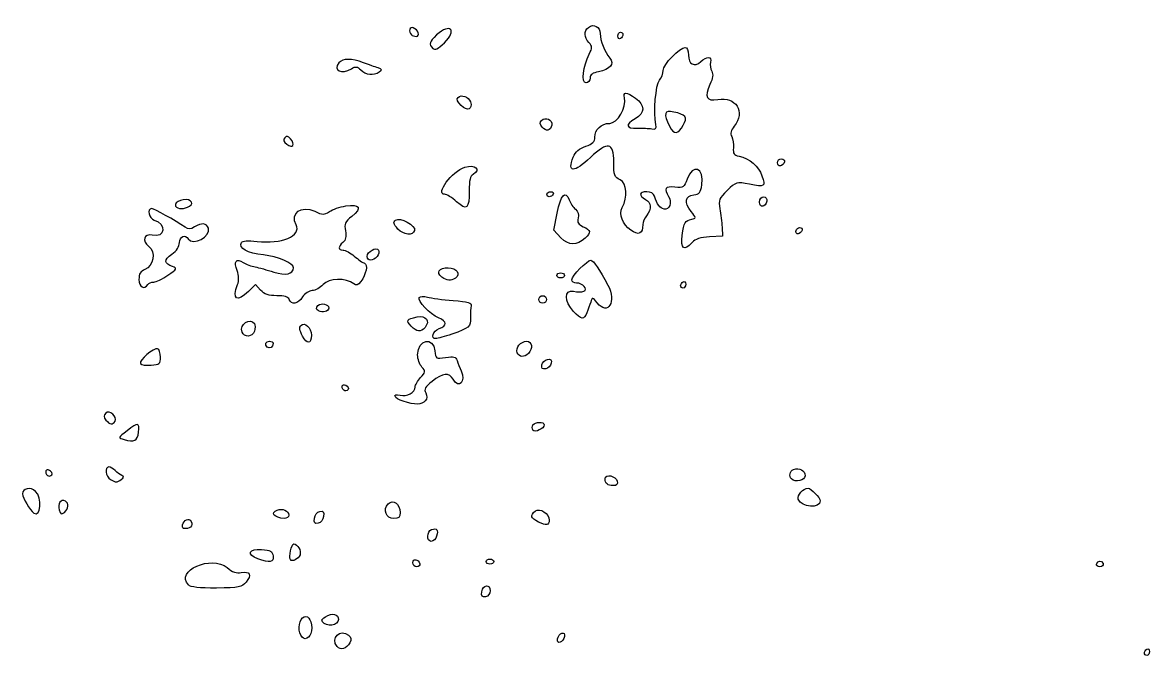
# Model space of a CAD drawing. Header units: centimetres. Extents: x -9.1 to 23.1, y -7.7 to 7.6.
# Drawn here: x -9.025 to -6.116, y -1.165 to 0.467 of the extents above; entities that cross this region are included whole.
import ezdxf

# ---------------------------------------------------------------- set-up
doc = ezdxf.new("R2010")
doc.units = ezdxf.units.CM
doc.header["$MEASUREMENT"] = 0
doc.layers.add('Layer 1', color=7, linetype='Continuous')

msp = doc.modelspace()

# ---------------------------------------------------------------- linework, layer by layer
at = {"layer": 'Layer 1'}
for points, knots in [([(-7.96592, 0.4007), (-7.9768, 0.41157), (-7.97511, 0.41742), (-7.95599, 0.43514), (-7.95599, 0.43514), (-7.92139, 0.4672), (-7.9021, 0.44818), (-7.93591, 0.41534), (-7.93591, 0.41534), (-7.9527, 0.39903), (-7.96047, 0.39524), (-7.96592, 0.4007)], [0, 0, 0, 0, 0.25, 0.25, 0.25, 0.25, 0.5, 0.5, 0.5, 0.5, 1, 1, 1, 1]), ([(-7.56015, 0.32405), (-7.56015, 0.33291), (-7.55389, 0.33756), (-7.53795, 0.34055), (-7.53795, 0.34055), (-7.50807, 0.34616), (-7.49634, 0.36033), (-7.509, 0.37552), (-7.509, 0.37552), (-7.52247, 0.39166), (-7.53402, 0.42082), (-7.53402, 0.43869), (-7.53402, 0.43869), (-7.53402, 0.45644), (-7.55119, 0.46555), (-7.56424, 0.45472), (-7.56424, 0.45472), (-7.5761, 0.44488), (-7.57559, 0.42968), (-7.56294, 0.41569), (-7.56294, 0.41569), (-7.55384, 0.40564), (-7.55375, 0.40222), (-7.56217, 0.38578), (-7.56217, 0.38578), (-7.57807, 0.35473), (-7.58292, 0.31171), (-7.57052, 0.31171), (-7.57052, 0.31171), (-7.56471, 0.31171), (-7.56015, 0.31713), (-7.56015, 0.32404), (-7.56015, 0.32404), (-7.56015, 0.32404), (-7.56015, 0.32405), (-7.56015, 0.32405)], [0, 0, 0, 0, 0.1, 0.1, 0.1, 0.1, 0.2, 0.2, 0.2, 0.2, 0.3, 0.3, 0.3, 0.3, 0.4, 0.4, 0.4, 0.4, 0.5, 0.5, 0.5, 0.5, 0.6, 0.6, 0.6, 0.6, 0.7, 0.7, 0.7, 0.7, 0.8, 0.8, 0.8, 0.8, 1, 1, 1, 1]), ([(-8.02117, 0.43592), (-8.02927, 0.44402), (-8.02559, 0.45731), (-8.01623, 0.45372), (-8.01623, 0.45372), (-8.00379, 0.44895), (-7.99758, 0.43157), (-8.00831, 0.43157), (-8.00831, 0.43157), (-8.01299, 0.43157), (-8.01877, 0.43355), (-8.02117, 0.43592)], [0, 0, 0, 0, 0.25, 0.25, 0.25, 0.25, 0.5, 0.5, 0.5, 0.5, 1, 1, 1, 1]), ([(-7.47532, 0.43618), (-7.47532, 0.43956), (-7.47826, 0.44233), (-7.48185, 0.44233), (-7.48185, 0.44233), (-7.48544, 0.44233), (-7.48838, 0.43775), (-7.48838, 0.43215), (-7.48838, 0.43215), (-7.48838, 0.42655), (-7.48544, 0.42378), (-7.48185, 0.426), (-7.48185, 0.426), (-7.47826, 0.42822), (-7.47532, 0.4328), (-7.47532, 0.43618)], [0, 0, 0, 0, 0.2, 0.2, 0.2, 0.2, 0.4, 0.4, 0.4, 0.4, 0.6, 0.6, 0.6, 0.6, 1, 1, 1, 1]), ([(-7.29672, -0.10001), (-7.28875, -0.0912), (-7.27481, -0.08666), (-7.25162, -0.08532), (-7.25162, -0.08532), (-7.25162, -0.08532), (-7.21806, -0.08339), (-7.21806, -0.08339), (-7.21806, -0.08339), (-7.21806, -0.08339), (-7.21934, -0.06053), (-7.21934, -0.06053), (-7.21934, -0.06053), (-7.22005, -0.04796), (-7.22258, -0.02654), (-7.22498, -0.01293), (-7.22498, -0.01293), (-7.22892, 0.00946), (-7.22713, 0.01395), (-7.20615, 0.03433), (-7.20615, 0.03433), (-7.1833, 0.05652), (-7.18247, 0.05676), (-7.14883, 0.05037), (-7.14883, 0.05037), (-7.10796, 0.04262), (-7.10691, 0.04334), (-7.11649, 0.07238), (-7.11649, 0.07238), (-7.12442, 0.09642), (-7.14839, 0.11676), (-7.17559, 0.12254), (-7.17559, 0.12254), (-7.1888, 0.12534), (-7.19156, 0.1294), (-7.19004, 0.14374), (-7.19004, 0.14374), (-7.18901, 0.15349), (-7.19093, 0.16665), (-7.19432, 0.17297), (-7.19432, 0.17297), (-7.19879, 0.18132), (-7.19707, 0.18868), (-7.18803, 0.19984), (-7.18803, 0.19984), (-7.15832, 0.23653), (-7.18364, 0.27775), (-7.23049, 0.26896), (-7.23049, 0.26896), (-7.25985, 0.26346), (-7.26601, 0.27526), (-7.25066, 0.3076), (-7.25066, 0.3076), (-7.24311, 0.32351), (-7.24169, 0.33391), (-7.24602, 0.34164), (-7.24602, 0.34164), (-7.24945, 0.34776), (-7.25082, 0.35823), (-7.24907, 0.36491), (-7.24907, 0.36491), (-7.24512, 0.38002), (-7.25853, 0.38084), (-7.27442, 0.36647), (-7.27442, 0.36647), (-7.29097, 0.3515), (-7.3062, 0.3596), (-7.3062, 0.38338), (-7.3062, 0.38338), (-7.3062, 0.39488), (-7.30962, 0.40317), (-7.31436, 0.40315), (-7.31436, 0.40315), (-7.32895, 0.40315), (-7.37151, 0.35876), (-7.37151, 0.34361), (-7.37151, 0.34361), (-7.37151, 0.33563), (-7.37584, 0.32431), (-7.38114, 0.31845), (-7.38114, 0.31845), (-7.39054, 0.30806), (-7.39665, 0.23362), (-7.39053, 0.20397), (-7.39053, 0.20397), (-7.38845, 0.19388), (-7.39082, 0.19142), (-7.4009, 0.19315), (-7.4009, 0.19315), (-7.40808, 0.19439), (-7.42498, 0.19504), (-7.43845, 0.19463), (-7.43845, 0.19463), (-7.46798, 0.19372), (-7.47003, 0.20382), (-7.44339, 0.21897), (-7.44339, 0.21897), (-7.41801, 0.23341), (-7.41775, 0.25432), (-7.44272, 0.2721), (-7.44272, 0.2721), (-7.46644, 0.28899), (-7.47574, 0.28927), (-7.47147, 0.27296), (-7.47147, 0.27296), (-7.46521, 0.24902), (-7.48935, 0.20724), (-7.50945, 0.20724), (-7.50945, 0.20724), (-7.53138, 0.20724), (-7.54785, 0.19185), (-7.54785, 0.17136), (-7.54785, 0.17136), (-7.54785, 0.15953), (-7.55323, 0.15423), (-7.57132, 0.14826), (-7.57132, 0.14826), (-7.58772, 0.14285), (-7.59738, 0.13435), (-7.60339, 0.12006), (-7.60339, 0.12006), (-7.62044, 0.0795), (-7.60095, 0.07926), (-7.55895, 0.11948), (-7.55895, 0.11948), (-7.51474, 0.16184), (-7.49886, 0.15867), (-7.49886, 0.10748), (-7.49886, 0.10748), (-7.49886, 0.07384), (-7.4971, 0.06889), (-7.48253, 0.06148), (-7.48253, 0.06148), (-7.46532, 0.05273), (-7.46248, 0.01714), (-7.47683, -0.00981), (-7.47683, -0.00981), (-7.48612, -0.02725), (-7.47658, -0.05273), (-7.455, -0.06809), (-7.455, -0.06809), (-7.4345, -0.08268), (-7.42408, -0.07785), (-7.42385, -0.05364), (-7.42385, -0.05364), (-7.42377, -0.04804), (-7.41943, -0.03775), (-7.41416, -0.03078), (-7.41416, -0.03078), (-7.40072, -0.01301), (-7.40189, 0.00309), (-7.41722, 0.01129), (-7.41722, 0.01129), (-7.43531, 0.02097), (-7.43356, 0.03088), (-7.41375, 0.03088), (-7.41375, 0.03088), (-7.4037, 0.03088), (-7.39583, 0.0264), (-7.39369, 0.01945), (-7.39369, 0.01945), (-7.3871, -0.00189), (-7.37993, -0.01157), (-7.36915, -0.01369), (-7.36915, -0.01369), (-7.35501, -0.01649), (-7.34784, 0.00326), (-7.35741, 0.0186), (-7.35741, 0.0186), (-7.3703, 0.03923), (-7.36636, 0.04509), (-7.34114, 0.04282), (-7.34114, 0.04282), (-7.31903, 0.04084), (-7.31674, 0.04233), (-7.30954, 0.06354), (-7.30954, 0.06354), (-7.29555, 0.10474), (-7.26417, 0.09264), (-7.27128, 0.04879), (-7.27128, 0.04879), (-7.27445, 0.02927), (-7.27816, 0.02471), (-7.29224, 0.02308), (-7.29224, 0.02308), (-7.31456, 0.02049), (-7.31751, 0.0031), (-7.29952, -0.01973), (-7.29952, -0.01973), (-7.28618, -0.03665), (-7.28605, -0.03782), (-7.29741, -0.03996), (-7.29741, -0.03996), (-7.31483, -0.04325), (-7.31724, -0.04732), (-7.32216, -0.08178), (-7.32216, -0.08178), (-7.32712, -0.11651), (-7.31769, -0.12327), (-7.29668, -0.10006), (-7.29668, -0.10006), (-7.29668, -0.10006), (-7.29672, -0.10001), (-7.29672, -0.10001)], [0, 0, 0, 0, 0.0192308, 0.0192308, 0.0192308, 0.0192308, 0.0384615, 0.0384615, 0.0384615, 0.0384615, 0.0576923, 0.0576923, 0.0576923, 0.0576923, 0.0769231, 0.0769231, 0.0769231, 0.0769231, 0.0961538, 0.0961538, 0.0961538, 0.0961538, 0.1153846, 0.1153846, 0.1153846, 0.1153846, 0.1346154, 0.1346154, 0.1346154, 0.1346154, 0.1538462, 0.1538462, 0.1538462, 0.1538462, 0.1730769, 0.1730769, 0.1730769, 0.1730769, 0.1923077, 0.1923077, 0.1923077, 0.1923077, 0.2115385, 0.2115385, 0.2115385, 0.2115385, 0.2307692, 0.2307692, 0.2307692, 0.2307692, 0.25, 0.25, 0.25, 0.25, 0.2692308, 0.2692308, 0.2692308, 0.2692308, 0.2884615, 0.2884615, 0.2884615, 0.2884615, 0.3076923, 0.3076923, 0.3076923, 0.3076923, 0.3269231, 0.3269231, 0.3269231, 0.3269231, 0.3461538, 0.3461538, 0.3461538, 0.3461538, 0.3653846, 0.3653846, 0.3653846, 0.3653846, 0.3846154, 0.3846154, 0.3846154, 0.3846154, 0.4038462, 0.4038462, 0.4038462, 0.4038462, 0.4230769, 0.4230769, 0.4230769, 0.4230769, 0.4423077, 0.4423077, 0.4423077, 0.4423077, 0.4615385, 0.4615385, 0.4615385, 0.4615385, 0.4807692, 0.4807692, 0.4807692, 0.4807692, 0.5, 0.5, 0.5, 0.5, 0.5192308, 0.5192308, 0.5192308, 0.5192308, 0.5384615, 0.5384615, 0.5384615, 0.5384615, 0.5576923, 0.5576923, 0.5576923, 0.5576923, 0.5769231, 0.5769231, 0.5769231, 0.5769231, 0.5961538, 0.5961538, 0.5961538, 0.5961538, 0.6153846, 0.6153846, 0.6153846, 0.6153846, 0.6346154, 0.6346154, 0.6346154, 0.6346154, 0.6538462, 0.6538462, 0.6538462, 0.6538462, 0.6730769, 0.6730769, 0.6730769, 0.6730769, 0.6923077, 0.6923077, 0.6923077, 0.6923077, 0.7115385, 0.7115385, 0.7115385, 0.7115385, 0.7307692, 0.7307692, 0.7307692, 0.7307692, 0.75, 0.75, 0.75, 0.75, 0.7692308, 0.7692308, 0.7692308, 0.7692308, 0.7884615, 0.7884615, 0.7884615, 0.7884615, 0.8076923, 0.8076923, 0.8076923, 0.8076923, 0.8269231, 0.8269231, 0.8269231, 0.8269231, 0.8461538, 0.8461538, 0.8461538, 0.8461538, 0.8653846, 0.8653846, 0.8653846, 0.8653846, 0.8846154, 0.8846154, 0.8846154, 0.8846154, 0.9038462, 0.9038462, 0.9038462, 0.9038462, 0.9230769, 0.9230769, 0.9230769, 0.9230769, 0.9423077, 0.9423077, 0.9423077, 0.9423077, 0.9615385, 0.9615385, 0.9615385, 0.9615385, 1, 1, 1, 1]), ([(-8.15159, 0.3449), (-8.16094, 0.35425), (-8.16511, 0.35482), (-8.17576, 0.34815), (-8.17576, 0.34815), (-8.20054, 0.33268), (-8.22433, 0.34377), (-8.20816, 0.36326), (-8.20816, 0.36326), (-8.19821, 0.37524), (-8.17645, 0.37536), (-8.14485, 0.36367), (-8.14485, 0.36367), (-8.13131, 0.35863), (-8.11443, 0.3526), (-8.10735, 0.35026), (-8.10735, 0.35026), (-8.09658, 0.34668), (-8.09604, 0.34501), (-8.10409, 0.33992), (-8.10409, 0.33992), (-8.11909, 0.33043), (-8.13922, 0.33256), (-8.1516, 0.34494), (-8.1516, 0.34494), (-8.1516, 0.34494), (-8.15159, 0.3449), (-8.15159, 0.3449)], [0, 0, 0, 0, 0.125, 0.125, 0.125, 0.125, 0.25, 0.25, 0.25, 0.25, 0.375, 0.375, 0.375, 0.375, 0.5, 0.5, 0.5, 0.5, 0.625, 0.625, 0.625, 0.625, 0.75, 0.75, 0.75, 0.75, 1, 1, 1, 1]), ([(-7.86897, 0.26253), (-7.87419, 0.27614), (-7.89193, 0.28267), (-7.90047, 0.27414), (-7.90047, 0.27414), (-7.90511, 0.2695), (-7.90273, 0.26291), (-7.89285, 0.25302), (-7.89285, 0.25302), (-7.87725, 0.23742), (-7.86171, 0.2436), (-7.86898, 0.26253), (-7.86898, 0.26253), (-7.86898, 0.26253), (-7.86897, 0.26253), (-7.86897, 0.26253)], [0, 0, 0, 0, 0.2, 0.2, 0.2, 0.2, 0.4, 0.4, 0.4, 0.4, 0.6, 0.6, 0.6, 0.6, 1, 1, 1, 1]), ([(-7.35483, 0.2), (-7.37148, 0.2322), (-7.3686, 0.24172), (-7.34378, 0.23649), (-7.34378, 0.23649), (-7.31315, 0.23004), (-7.30799, 0.22288), (-7.31938, 0.20266), (-7.31938, 0.20266), (-7.3332, 0.17816), (-7.34314, 0.17741), (-7.35482, 0.19998), (-7.35482, 0.19998), (-7.35482, 0.19998), (-7.35483, 0.2), (-7.35483, 0.2)], [0, 0, 0, 0, 0.2, 0.2, 0.2, 0.2, 0.4, 0.4, 0.4, 0.4, 0.6, 0.6, 0.6, 0.6, 1, 1, 1, 1]), ([(-7.65883, 0.20297), (-7.65626, 0.21621), (-7.67537, 0.22489), (-7.68527, 0.21498), (-7.68527, 0.21498), (-7.69041, 0.20984), (-7.69002, 0.205), (-7.68385, 0.19757), (-7.68385, 0.19757), (-7.67365, 0.18528), (-7.66176, 0.18785), (-7.65883, 0.20297)], [0, 0, 0, 0, 0.25, 0.25, 0.25, 0.25, 0.5, 0.5, 0.5, 0.5, 1, 1, 1, 1]), ([(-8.34237, 0.15332), (-8.35179, 0.16027), (-8.3534, 0.16489), (-8.34822, 0.17015), (-8.34822, 0.17015), (-8.343, 0.17545), (-8.33889, 0.17475), (-8.33291, 0.16756), (-8.33291, 0.16756), (-8.32029, 0.15236), (-8.32712, 0.14208), (-8.34237, 0.15334), (-8.34237, 0.15334), (-8.34237, 0.15334), (-8.34237, 0.15332), (-8.34237, 0.15332)], [0, 0, 0, 0, 0.2, 0.2, 0.2, 0.2, 0.4, 0.4, 0.4, 0.4, 0.6, 0.6, 0.6, 0.6, 1, 1, 1, 1]), ([(-7.87196, 0.03364), (-7.87221, 0.06014), (-7.86951, 0.07153), (-7.86202, 0.07572), (-7.86202, 0.07572), (-7.84071, 0.08765), (-7.85727, 0.10239), (-7.88308, 0.09446), (-7.88308, 0.09446), (-7.9159, 0.08439), (-7.9608, 0.0243), (-7.93551, 0.0243), (-7.93551, 0.0243), (-7.93018, 0.0243), (-7.91622, 0.01568), (-7.90449, 0.00514), (-7.90449, 0.00514), (-7.87801, -0.01864), (-7.87155, -0.01298), (-7.87196, 0.03363), (-7.87196, 0.03363), (-7.87196, 0.03363), (-7.87196, 0.03364), (-7.87196, 0.03364)], [0, 0, 0, 0, 0.1428571, 0.1428571, 0.1428571, 0.1428571, 0.2857143, 0.2857143, 0.2857143, 0.2857143, 0.4285714, 0.4285714, 0.4285714, 0.4285714, 0.5714286, 0.5714286, 0.5714286, 0.5714286, 0.7142857, 0.7142857, 0.7142857, 0.7142857, 1, 1, 1, 1]), ([(-7.05836, 0.10808), (-7.05694, 0.11235), (-7.06043, 0.11584), (-7.06612, 0.11584), (-7.06612, 0.11584), (-7.07181, 0.11584), (-7.07646, 0.11119), (-7.07646, 0.1055), (-7.07646, 0.1055), (-7.07646, 0.09397), (-7.0624, 0.09598), (-7.05836, 0.10809), (-7.05836, 0.10809), (-7.05836, 0.10809), (-7.05836, 0.10808), (-7.05836, 0.10808)], [0, 0, 0, 0, 0.2, 0.2, 0.2, 0.2, 0.4, 0.4, 0.4, 0.4, 0.6, 0.6, 0.6, 0.6, 1, 1, 1, 1]), ([(-7.65512, 0.02444), (-7.6529, 0.02802), (-7.65566, 0.03097), (-7.66127, 0.03097), (-7.66127, 0.03097), (-7.66687, 0.03097), (-7.67145, 0.02805), (-7.67145, 0.02444), (-7.67145, 0.02444), (-7.67145, 0.02086), (-7.66868, 0.01791), (-7.6653, 0.01791), (-7.6653, 0.01791), (-7.66192, 0.01791), (-7.65734, 0.02083), (-7.65512, 0.02444)], [0, 0, 0, 0, 0.2, 0.2, 0.2, 0.2, 0.4, 0.4, 0.4, 0.4, 0.6, 0.6, 0.6, 0.6, 1, 1, 1, 1]), ([(-7.57249, -0.08838), (-7.55696, -0.07438), (-7.55809, -0.06811), (-7.57779, -0.05914), (-7.57779, -0.05914), (-7.59054, -0.05333), (-7.59366, -0.0481), (-7.59092, -0.03717), (-7.59092, -0.03717), (-7.58871, -0.02835), (-7.59133, -0.01949), (-7.59773, -0.01418), (-7.59773, -0.01418), (-7.60346, -0.00942), (-7.6108, 0.00144), (-7.61404, 0.00996), (-7.61404, 0.00996), (-7.62383, 0.03572), (-7.63569, 0.02262), (-7.6449, -0.02415), (-7.6449, -0.02415), (-7.6449, -0.02415), (-7.65363, -0.06843), (-7.65363, -0.06843), (-7.65363, -0.06843), (-7.65363, -0.06843), (-7.63521, -0.08766), (-7.63521, -0.08766), (-7.63521, -0.08766), (-7.61526, -0.10849), (-7.59506, -0.10872), (-7.5725, -0.0884), (-7.5725, -0.0884), (-7.5725, -0.0884), (-7.57249, -0.08838), (-7.57249, -0.08838)], [0, 0, 0, 0, 0.1, 0.1, 0.1, 0.1, 0.2, 0.2, 0.2, 0.2, 0.3, 0.3, 0.3, 0.3, 0.4, 0.4, 0.4, 0.4, 0.5, 0.5, 0.5, 0.5, 0.6, 0.6, 0.6, 0.6, 0.7, 0.7, 0.7, 0.7, 0.8, 0.8, 0.8, 0.8, 1, 1, 1, 1]), ([(-8.62966, -0.00606), (-8.63626, 0.00462), (-8.60157, 0.01746), (-8.592, 0.00789), (-8.592, 0.00789), (-8.58578, 0.00167), (-8.58617, -0.00137), (-8.59381, -0.0062), (-8.59381, -0.0062), (-8.60661, -0.01429), (-8.62462, -0.01422), (-8.62966, -0.0062), (-8.62966, -0.0062), (-8.62966, -0.0062), (-8.62966, -0.00606), (-8.62966, -0.00606)], [0, 0, 0, 0, 0.2, 0.2, 0.2, 0.2, 0.4, 0.4, 0.4, 0.4, 0.6, 0.6, 0.6, 0.6, 1, 1, 1, 1]), ([(-8.30222, -0.24038), (-8.29616, -0.23113), (-8.28527, -0.22405), (-8.27712, -0.22405), (-8.27712, -0.22405), (-8.2692, -0.22405), (-8.25655, -0.21695), (-8.249, -0.20827), (-8.249, -0.20827), (-8.2344, -0.19148), (-8.19016, -0.19062), (-8.16985, -0.20671), (-8.16985, -0.20671), (-8.16319, -0.212), (-8.15865, -0.21054), (-8.15161, -0.20093), (-8.15161, -0.20093), (-8.13792, -0.18221), (-8.13274, -0.15664), (-8.14201, -0.15355), (-8.14201, -0.15355), (-8.1463, -0.15211), (-8.15821, -0.14388), (-8.16848, -0.13525), (-8.16848, -0.13525), (-8.17874, -0.12661), (-8.19186, -0.11954), (-8.19763, -0.11954), (-8.19763, -0.11954), (-8.21098, -0.11954), (-8.21107, -0.11053), (-8.19784, -0.09954), (-8.19784, -0.09954), (-8.19055, -0.09349), (-8.1887, -0.08486), (-8.19149, -0.06996), (-8.19149, -0.06996), (-8.19489, -0.05183), (-8.19259, -0.0467), (-8.17479, -0.03277), (-8.17479, -0.03277), (-8.14754, -0.01144), (-8.15453, 0.0005), (-8.1907, -0.00561), (-8.1907, -0.00561), (-8.20552, -0.00812), (-8.2245, -0.01466), (-8.23289, -0.02015), (-8.23289, -0.02015), (-8.24663, -0.02915), (-8.25034, -0.02908), (-8.27047, -0.01949), (-8.27047, -0.01949), (-8.30522, -0.00292), (-8.33505, -0.02456), (-8.31894, -0.05465), (-8.31894, -0.05465), (-8.30396, -0.08264), (-8.35677, -0.10492), (-8.41953, -0.09708), (-8.41953, -0.09708), (-8.44372, -0.09407), (-8.45655, -0.09506), (-8.45973, -0.10017), (-8.45973, -0.10017), (-8.46845, -0.11428), (-8.44476, -0.12759), (-8.40306, -0.13201), (-8.40306, -0.13201), (-8.36516, -0.13604), (-8.3257, -0.15296), (-8.3257, -0.1652), (-8.3257, -0.1652), (-8.3257, -0.18169), (-8.34601, -0.18611), (-8.37627, -0.17623), (-8.37627, -0.17623), (-8.39336, -0.17065), (-8.41503, -0.16469), (-8.42444, -0.16299), (-8.42444, -0.16299), (-8.43385, -0.1613), (-8.44768, -0.15607), (-8.45517, -0.15139), (-8.45517, -0.15139), (-8.47363, -0.13986), (-8.48015, -0.14855), (-8.47108, -0.17257), (-8.47108, -0.17257), (-8.46608, -0.18581), (-8.46564, -0.19786), (-8.46974, -0.20867), (-8.46974, -0.20867), (-8.48418, -0.24665), (-8.47165, -0.25451), (-8.44197, -0.22608), (-8.44197, -0.22608), (-8.44197, -0.22608), (-8.42365, -0.20853), (-8.42365, -0.20853), (-8.42365, -0.20853), (-8.42365, -0.20853), (-8.41034, -0.22282), (-8.41034, -0.22282), (-8.41034, -0.22282), (-8.40058, -0.23329), (-8.38943, -0.23711), (-8.36859, -0.23711), (-8.36859, -0.23711), (-8.34934, -0.23711), (-8.33894, -0.24028), (-8.33639, -0.24691), (-8.33639, -0.24691), (-8.33068, -0.26179), (-8.31419, -0.25864), (-8.30223, -0.24038), (-8.30223, -0.24038), (-8.30223, -0.24038), (-8.30222, -0.24038), (-8.30222, -0.24038)], [0, 0, 0, 0, 0.0322581, 0.0322581, 0.0322581, 0.0322581, 0.0645161, 0.0645161, 0.0645161, 0.0645161, 0.0967742, 0.0967742, 0.0967742, 0.0967742, 0.1290323, 0.1290323, 0.1290323, 0.1290323, 0.1612903, 0.1612903, 0.1612903, 0.1612903, 0.1935484, 0.1935484, 0.1935484, 0.1935484, 0.2258065, 0.2258065, 0.2258065, 0.2258065, 0.2580645, 0.2580645, 0.2580645, 0.2580645, 0.2903226, 0.2903226, 0.2903226, 0.2903226, 0.3225806, 0.3225806, 0.3225806, 0.3225806, 0.3548387, 0.3548387, 0.3548387, 0.3548387, 0.3870968, 0.3870968, 0.3870968, 0.3870968, 0.4193548, 0.4193548, 0.4193548, 0.4193548, 0.4516129, 0.4516129, 0.4516129, 0.4516129, 0.483871, 0.483871, 0.483871, 0.483871, 0.516129, 0.516129, 0.516129, 0.516129, 0.5483871, 0.5483871, 0.5483871, 0.5483871, 0.5806452, 0.5806452, 0.5806452, 0.5806452, 0.6129032, 0.6129032, 0.6129032, 0.6129032, 0.6451613, 0.6451613, 0.6451613, 0.6451613, 0.6774194, 0.6774194, 0.6774194, 0.6774194, 0.7096774, 0.7096774, 0.7096774, 0.7096774, 0.7419355, 0.7419355, 0.7419355, 0.7419355, 0.7741935, 0.7741935, 0.7741935, 0.7741935, 0.8064516, 0.8064516, 0.8064516, 0.8064516, 0.8387097, 0.8387097, 0.8387097, 0.8387097, 0.8709677, 0.8709677, 0.8709677, 0.8709677, 0.9032258, 0.9032258, 0.9032258, 0.9032258, 0.9354839, 0.9354839, 0.9354839, 0.9354839, 1, 1, 1, 1]), ([(-7.10393, 0.00689), (-7.10268, 0.01334), (-7.10601, 0.01778), (-7.11209, 0.01778), (-7.11209, 0.01778), (-7.11815, 0.01778), (-7.12237, 0.0122), (-7.12237, 0.00417), (-7.12237, 0.00417), (-7.12237, -0.01175), (-7.10711, -0.0095), (-7.10393, 0.00689)], [0, 0, 0, 0, 0.25, 0.25, 0.25, 0.25, 0.5, 0.5, 0.5, 0.5, 1, 1, 1, 1]), ([(-8.72432, -0.19534), (-8.72432, -0.18059), (-8.72042, -0.1741), (-8.70891, -0.16973), (-8.70891, -0.16973), (-8.68605, -0.16104), (-8.68001, -0.12432), (-8.69908, -0.10993), (-8.69908, -0.10993), (-8.71757, -0.09598), (-8.71143, -0.07611), (-8.69018, -0.08111), (-8.69018, -0.08111), (-8.65648, -0.08904), (-8.65178, -0.05261), (-8.68513, -0.04202), (-8.68513, -0.04202), (-8.69833, -0.03783), (-8.70385, -0.01263), (-8.69157, -0.01263), (-8.69157, -0.01263), (-8.68536, -0.01263), (-8.63051, -0.04284), (-8.60515, -0.06023), (-8.60515, -0.06023), (-8.59626, -0.06633), (-8.59088, -0.06627), (-8.58075, -0.05982), (-8.58075, -0.05982), (-8.56269, -0.04854), (-8.55015, -0.04969), (-8.54502, -0.06307), (-8.54502, -0.06307), (-8.53706, -0.08381), (-8.58536, -0.10967), (-8.59697, -0.09088), (-8.59697, -0.09088), (-8.60487, -0.0781), (-8.61983, -0.08423), (-8.61983, -0.10023), (-8.61983, -0.10023), (-8.61983, -0.11044), (-8.62686, -0.12112), (-8.6395, -0.13012), (-8.6395, -0.13012), (-8.66033, -0.14495), (-8.65979, -0.15391), (-8.63756, -0.16213), (-8.63756, -0.16213), (-8.62502, -0.16677), (-8.62595, -0.1685), (-8.64954, -0.18453), (-8.64954, -0.18453), (-8.6636, -0.19409), (-8.68013, -0.20191), (-8.68627, -0.20191), (-8.68627, -0.20191), (-8.69241, -0.20191), (-8.69925, -0.20483), (-8.70147, -0.20844), (-8.70147, -0.20844), (-8.71036, -0.22282), (-8.72433, -0.21475), (-8.72433, -0.19522), (-8.72433, -0.19522), (-8.72433, -0.19522), (-8.72432, -0.19534), (-8.72432, -0.19534)], [0, 0, 0, 0, 0.0555556, 0.0555556, 0.0555556, 0.0555556, 0.1111111, 0.1111111, 0.1111111, 0.1111111, 0.1666667, 0.1666667, 0.1666667, 0.1666667, 0.2222222, 0.2222222, 0.2222222, 0.2222222, 0.2777778, 0.2777778, 0.2777778, 0.2777778, 0.3333333, 0.3333333, 0.3333333, 0.3333333, 0.3888889, 0.3888889, 0.3888889, 0.3888889, 0.4444444, 0.4444444, 0.4444444, 0.4444444, 0.5, 0.5, 0.5, 0.5, 0.5555556, 0.5555556, 0.5555556, 0.5555556, 0.6111111, 0.6111111, 0.6111111, 0.6111111, 0.6666667, 0.6666667, 0.6666667, 0.6666667, 0.7222222, 0.7222222, 0.7222222, 0.7222222, 0.7777778, 0.7777778, 0.7777778, 0.7777778, 0.8333333, 0.8333333, 0.8333333, 0.8333333, 0.8888889, 0.8888889, 0.8888889, 0.8888889, 1, 1, 1, 1]), ([(-8.01305, -0.06898), (-8.00893, -0.05647), (-8.05115, -0.03338), (-8.06187, -0.04228), (-8.06187, -0.04228), (-8.06899, -0.04819), (-8.0679, -0.05239), (-8.05592, -0.06514), (-8.05592, -0.06514), (-8.04089, -0.08114), (-8.01773, -0.08322), (-8.01305, -0.06897), (-8.01305, -0.06897), (-8.01305, -0.06897), (-8.01305, -0.06898), (-8.01305, -0.06898)], [0, 0, 0, 0, 0.2, 0.2, 0.2, 0.2, 0.4, 0.4, 0.4, 0.4, 0.6, 0.6, 0.6, 0.6, 1, 1, 1, 1]), ([(-7.01373, -0.06334), (-7.01995, -0.05712), (-7.03243, -0.06721), (-7.02779, -0.0747), (-7.02779, -0.0747), (-7.02503, -0.07916), (-7.02138, -0.07905), (-7.01669, -0.07429), (-7.01669, -0.07429), (-7.01284, -0.07046), (-7.01151, -0.06548), (-7.01373, -0.06327), (-7.01373, -0.06327), (-7.01373, -0.06327), (-7.01373, -0.06334), (-7.01373, -0.06334)], [0, 0, 0, 0, 0.2, 0.2, 0.2, 0.2, 0.4, 0.4, 0.4, 0.4, 0.6, 0.6, 0.6, 0.6, 1, 1, 1, 1]), ([(-8.1095, -0.13598), (-8.10516, -0.13075), (-8.10351, -0.12339), (-8.10583, -0.11964), (-8.10583, -0.11964), (-8.11164, -0.11024), (-8.13539, -0.1233), (-8.13539, -0.13593), (-8.13539, -0.13593), (-8.13539, -0.14824), (-8.1197, -0.14828), (-8.1095, -0.13593), (-8.1095, -0.13593), (-8.1095, -0.13593), (-8.1095, -0.13598), (-8.1095, -0.13598)], [0, 0, 0, 0, 0.2, 0.2, 0.2, 0.2, 0.4, 0.4, 0.4, 0.4, 0.6, 0.6, 0.6, 0.6, 1, 1, 1, 1]), ([(-7.90765, -0.1918), (-7.89269, -0.18233), (-7.90451, -0.16512), (-7.92597, -0.16512), (-7.92597, -0.16512), (-7.95012, -0.16512), (-7.95862, -0.17728), (-7.94264, -0.18897), (-7.94264, -0.18897), (-7.92868, -0.19918), (-7.92036, -0.19985), (-7.90765, -0.19181), (-7.90765, -0.19181), (-7.90765, -0.19181), (-7.90765, -0.1918), (-7.90765, -0.1918)], [0, 0, 0, 0, 0.2, 0.2, 0.2, 0.2, 0.4, 0.4, 0.4, 0.4, 0.6, 0.6, 0.6, 0.6, 1, 1, 1, 1]), ([(-7.56847, -0.2812), (-7.56525, -0.27311), (-7.56068, -0.26062), (-7.55833, -0.25344), (-7.55833, -0.25344), (-7.55417, -0.24074), (-7.5537, -0.2408), (-7.54164, -0.25558), (-7.54164, -0.25558), (-7.51358, -0.28998), (-7.49099, -0.25274), (-7.51383, -0.2097), (-7.51383, -0.2097), (-7.53491, -0.16998), (-7.55162, -0.14576), (-7.55797, -0.14572), (-7.55797, -0.14572), (-7.56742, -0.14572), (-7.60727, -0.18625), (-7.60727, -0.19594), (-7.60727, -0.19594), (-7.60727, -0.20063), (-7.60175, -0.20445), (-7.59501, -0.20445), (-7.59501, -0.20445), (-7.5787, -0.20445), (-7.56425, -0.22117), (-7.5765, -0.22587), (-7.5765, -0.22587), (-7.58131, -0.22772), (-7.59314, -0.22772), (-7.60279, -0.22587), (-7.60279, -0.22587), (-7.62742, -0.22116), (-7.62742, -0.25185), (-7.60279, -0.27757), (-7.60279, -0.27757), (-7.58156, -0.29972), (-7.5761, -0.3003), (-7.56848, -0.28119), (-7.56848, -0.28119), (-7.56848, -0.28119), (-7.56847, -0.2812), (-7.56847, -0.2812)], [0, 0, 0, 0, 0.0833333, 0.0833333, 0.0833333, 0.0833333, 0.1666667, 0.1666667, 0.1666667, 0.1666667, 0.25, 0.25, 0.25, 0.25, 0.3333333, 0.3333333, 0.3333333, 0.3333333, 0.4166667, 0.4166667, 0.4166667, 0.4166667, 0.5, 0.5, 0.5, 0.5, 0.5833333, 0.5833333, 0.5833333, 0.5833333, 0.6666667, 0.6666667, 0.6666667, 0.6666667, 0.75, 0.75, 0.75, 0.75, 0.8333333, 0.8333333, 0.8333333, 0.8333333, 1, 1, 1, 1]), ([(-7.62612, -0.18471), (-7.62612, -0.18113), (-7.63053, -0.17818), (-7.63592, -0.17818), (-7.63592, -0.17818), (-7.64131, -0.17818), (-7.64572, -0.1811), (-7.64572, -0.18471), (-7.64572, -0.18471), (-7.64572, -0.18829), (-7.64131, -0.19124), (-7.63592, -0.19124), (-7.63592, -0.19124), (-7.63053, -0.19124), (-7.62612, -0.18832), (-7.62612, -0.18471)], [0, 0, 0, 0, 0.2, 0.2, 0.2, 0.2, 0.4, 0.4, 0.4, 0.4, 0.6, 0.6, 0.6, 0.6, 1, 1, 1, 1]), ([(-7.31323, -0.20735), (-7.31323, -0.20175), (-7.31617, -0.19898), (-7.31976, -0.2012), (-7.31976, -0.2012), (-7.32335, -0.20342), (-7.32629, -0.20801), (-7.32629, -0.21138), (-7.32629, -0.21138), (-7.32629, -0.21475), (-7.32335, -0.21753), (-7.31976, -0.21753), (-7.31976, -0.21753), (-7.31617, -0.21753), (-7.31323, -0.21295), (-7.31323, -0.20735)], [0, 0, 0, 0, 0.2, 0.2, 0.2, 0.2, 0.4, 0.4, 0.4, 0.4, 0.6, 0.6, 0.6, 0.6, 1, 1, 1, 1]), ([(-8.23416, -0.26887), (-8.23416, -0.25885), (-8.25409, -0.25444), (-8.2623, -0.26265), (-8.2623, -0.26265), (-8.26817, -0.26852), (-8.26783, -0.27164), (-8.26082, -0.27597), (-8.26082, -0.27597), (-8.25048, -0.28236), (-8.23416, -0.27803), (-8.23416, -0.26887)], [0, 0, 0, 0, 0.25, 0.25, 0.25, 0.25, 0.5, 0.5, 0.5, 0.5, 1, 1, 1, 1]), ([(-7.91683, -0.33634), (-7.87107, -0.32042), (-7.86736, -0.31715), (-7.86857, -0.29376), (-7.86857, -0.29376), (-7.86916, -0.28236), (-7.86849, -0.26862), (-7.86711, -0.26323), (-7.86711, -0.26323), (-7.86508, -0.25541), (-7.87444, -0.25265), (-7.91356, -0.24952), (-7.91356, -0.24952), (-7.9405, -0.24738), (-7.9703, -0.24346), (-7.97979, -0.24083), (-7.97979, -0.24083), (-7.98928, -0.2382), (-7.99874, -0.23881), (-8.00081, -0.24215), (-8.00081, -0.24215), (-8.00593, -0.25044), (-7.97328, -0.28473), (-7.95111, -0.29434), (-7.95111, -0.29434), (-7.92878, -0.30402), (-7.92819, -0.31391), (-7.94948, -0.322), (-7.94948, -0.322), (-7.96615, -0.32834), (-7.97244, -0.3483), (-7.95764, -0.34791), (-7.95764, -0.34791), (-7.95315, -0.34791), (-7.93478, -0.34258), (-7.91682, -0.33633), (-7.91682, -0.33633), (-7.91682, -0.33633), (-7.91683, -0.33634), (-7.91683, -0.33634)], [0, 0, 0, 0, 0.0909091, 0.0909091, 0.0909091, 0.0909091, 0.1818182, 0.1818182, 0.1818182, 0.1818182, 0.2727273, 0.2727273, 0.2727273, 0.2727273, 0.3636364, 0.3636364, 0.3636364, 0.3636364, 0.4545455, 0.4545455, 0.4545455, 0.4545455, 0.5454545, 0.5454545, 0.5454545, 0.5454545, 0.6363636, 0.6363636, 0.6363636, 0.6363636, 0.7272727, 0.7272727, 0.7272727, 0.7272727, 0.8181818, 0.8181818, 0.8181818, 0.8181818, 1, 1, 1, 1]), ([(-7.67256, -0.24691), (-7.67256, -0.24152), (-7.67697, -0.23711), (-7.68236, -0.23711), (-7.68236, -0.23711), (-7.68775, -0.23711), (-7.69216, -0.24152), (-7.69216, -0.24691), (-7.69216, -0.24691), (-7.69216, -0.2523), (-7.68775, -0.25671), (-7.68236, -0.25671), (-7.68236, -0.25671), (-7.67697, -0.25671), (-7.67256, -0.2523), (-7.67256, -0.24691)], [0, 0, 0, 0, 0.2, 0.2, 0.2, 0.2, 0.4, 0.4, 0.4, 0.4, 0.6, 0.6, 0.6, 0.6, 1, 1, 1, 1]), ([(-7.98591, -0.31885), (-7.97185, -0.3019), (-7.98318, -0.28721), (-8.00669, -0.29191), (-8.00669, -0.29191), (-8.0341, -0.29739), (-8.03578, -0.30001), (-8.0218, -0.31546), (-8.0218, -0.31546), (-8.00769, -0.33105), (-7.99688, -0.33207), (-7.98591, -0.31884), (-7.98591, -0.31884), (-7.98591, -0.31884), (-7.98591, -0.31885), (-7.98591, -0.31885)], [0, 0, 0, 0, 0.2, 0.2, 0.2, 0.2, 0.4, 0.4, 0.4, 0.4, 0.6, 0.6, 0.6, 0.6, 1, 1, 1, 1]), ([(-8.42627, -0.3286), (-8.424, -0.32145), (-8.42398, -0.31263), (-8.42619, -0.30901), (-8.42619, -0.30901), (-8.43679, -0.29186), (-8.46571, -0.31164), (-8.4583, -0.33098), (-8.4583, -0.33098), (-8.4526, -0.34584), (-8.43122, -0.34426), (-8.42625, -0.32859), (-8.42625, -0.32859), (-8.42625, -0.32859), (-8.42627, -0.3286), (-8.42627, -0.3286)], [0, 0, 0, 0, 0.2, 0.2, 0.2, 0.2, 0.4, 0.4, 0.4, 0.4, 0.6, 0.6, 0.6, 0.6, 1, 1, 1, 1]), ([(-8.27929, -0.33874), (-8.27929, -0.31989), (-8.29648, -0.30392), (-8.30625, -0.31369), (-8.30625, -0.31369), (-8.31098, -0.31842), (-8.30981, -0.32679), (-8.30243, -0.34106), (-8.30243, -0.34106), (-8.29076, -0.36363), (-8.27929, -0.36248), (-8.27929, -0.33875), (-8.27929, -0.33875), (-8.27929, -0.33875), (-8.27929, -0.33874), (-8.27929, -0.33874)], [0, 0, 0, 0, 0.2, 0.2, 0.2, 0.2, 0.4, 0.4, 0.4, 0.4, 0.6, 0.6, 0.6, 0.6, 1, 1, 1, 1]), ([(-7.98568, -0.50854), (-7.98031, -0.50207), (-7.97985, -0.49548), (-7.98421, -0.4877), (-7.98421, -0.4877), (-7.98931, -0.47858), (-7.98599, -0.47266), (-7.9675, -0.45797), (-7.9675, -0.45797), (-7.94028, -0.43634), (-7.9232, -0.43467), (-7.91356, -0.45269), (-7.91356, -0.45269), (-7.89959, -0.47879), (-7.87955, -0.45816), (-7.89251, -0.43102), (-7.89251, -0.43102), (-7.89626, -0.42318), (-7.9011, -0.41125), (-7.90328, -0.40452), (-7.90328, -0.40452), (-7.90659, -0.39429), (-7.91146, -0.39295), (-7.93285, -0.39636), (-7.93285, -0.39636), (-7.95793, -0.40035), (-7.95849, -0.40002), (-7.9605, -0.37927), (-7.9605, -0.37927), (-7.96421, -0.34087), (-8.005, -0.35005), (-8.005, -0.38929), (-8.005, -0.38929), (-8.005, -0.40025), (-8.00011, -0.41461), (-7.99413, -0.42122), (-7.99413, -0.42122), (-7.98394, -0.43248), (-7.98415, -0.43418), (-7.99739, -0.44828), (-7.99739, -0.44828), (-8.00517, -0.45656), (-8.01153, -0.46757), (-8.01153, -0.47276), (-8.01153, -0.47276), (-8.01153, -0.48609), (-8.03357, -0.49825), (-8.04996, -0.49396), (-8.04996, -0.49396), (-8.07231, -0.48812), (-8.06576, -0.50158), (-8.04255, -0.5092), (-8.04255, -0.5092), (-8.01145, -0.5194), (-7.99454, -0.51921), (-7.98569, -0.50854), (-7.98569, -0.50854), (-7.98569, -0.50854), (-7.98568, -0.50854), (-7.98568, -0.50854)], [0, 0, 0, 0, 0.0625, 0.0625, 0.0625, 0.0625, 0.125, 0.125, 0.125, 0.125, 0.1875, 0.1875, 0.1875, 0.1875, 0.25, 0.25, 0.25, 0.25, 0.3125, 0.3125, 0.3125, 0.3125, 0.375, 0.375, 0.375, 0.375, 0.4375, 0.4375, 0.4375, 0.4375, 0.5, 0.5, 0.5, 0.5, 0.5625, 0.5625, 0.5625, 0.5625, 0.625, 0.625, 0.625, 0.625, 0.6875, 0.6875, 0.6875, 0.6875, 0.75, 0.75, 0.75, 0.75, 0.8125, 0.8125, 0.8125, 0.8125, 0.875, 0.875, 0.875, 0.875, 1, 1, 1, 1]), ([(-8.72047, -0.41199), (-8.72531, -0.40416), (-8.68619, -0.37041), (-8.67615, -0.37376), (-8.67615, -0.37376), (-8.67211, -0.37512), (-8.66881, -0.38478), (-8.66881, -0.39526), (-8.66881, -0.39526), (-8.66881, -0.41247), (-8.67112, -0.4145), (-8.6927, -0.4163), (-8.6927, -0.4163), (-8.70584, -0.41741), (-8.71834, -0.41548), (-8.72048, -0.412), (-8.72048, -0.412), (-8.72048, -0.412), (-8.72047, -0.41199), (-8.72047, -0.41199)], [0, 0, 0, 0, 0.1666667, 0.1666667, 0.1666667, 0.1666667, 0.3333333, 0.3333333, 0.3333333, 0.3333333, 0.5, 0.5, 0.5, 0.5, 0.6666667, 0.6666667, 0.6666667, 0.6666667, 1, 1, 1, 1]), ([(-8.37757, -0.36081), (-8.37757, -0.35743), (-8.38198, -0.35467), (-8.38737, -0.35467), (-8.38737, -0.35467), (-8.39747, -0.35467), (-8.40035, -0.36238), (-8.39299, -0.36973), (-8.39299, -0.36973), (-8.38777, -0.37495), (-8.37757, -0.36907), (-8.37757, -0.36081)], [0, 0, 0, 0, 0.25, 0.25, 0.25, 0.25, 0.5, 0.5, 0.5, 0.5, 1, 1, 1, 1]), ([(-7.71911, -0.3861), (-7.70687, -0.37386), (-7.70957, -0.35475), (-7.72354, -0.35475), (-7.72354, -0.35475), (-7.73921, -0.35475), (-7.75305, -0.37124), (-7.74813, -0.38405), (-7.74813, -0.38405), (-7.74358, -0.39592), (-7.7299, -0.39688), (-7.71911, -0.38611), (-7.71911, -0.38611), (-7.71911, -0.38611), (-7.71911, -0.3861), (-7.71911, -0.3861)], [0, 0, 0, 0, 0.2, 0.2, 0.2, 0.2, 0.4, 0.4, 0.4, 0.4, 0.6, 0.6, 0.6, 0.6, 1, 1, 1, 1]), ([(-7.66038, -0.41121), (-7.65872, -0.40258), (-7.6614, -0.3999), (-7.67003, -0.40156), (-7.67003, -0.40156), (-7.6766, -0.40284), (-7.68301, -0.40924), (-7.68428, -0.41581), (-7.68428, -0.41581), (-7.68594, -0.42444), (-7.68326, -0.42712), (-7.67463, -0.42546), (-7.67463, -0.42546), (-7.66806, -0.42418), (-7.66165, -0.41778), (-7.66038, -0.41121)], [0, 0, 0, 0, 0.2, 0.2, 0.2, 0.2, 0.4, 0.4, 0.4, 0.4, 0.6, 0.6, 0.6, 0.6, 1, 1, 1, 1]), ([(-8.18736, -0.47033), (-8.19574, -0.46195), (-8.20424, -0.46844), (-8.19804, -0.47847), (-8.19804, -0.47847), (-8.19564, -0.48238), (-8.19068, -0.48369), (-8.18702, -0.48143), (-8.18702, -0.48143), (-8.18256, -0.47867), (-8.18267, -0.47502), (-8.18735, -0.47033), (-8.18735, -0.47033), (-8.18735, -0.47033), (-8.18736, -0.47033), (-8.18736, -0.47033)], [0, 0, 0, 0, 0.2, 0.2, 0.2, 0.2, 0.4, 0.4, 0.4, 0.4, 0.6, 0.6, 0.6, 0.6, 1, 1, 1, 1]), ([(-8.80946, -0.55771), (-8.81582, -0.55004), (-8.816, -0.54582), (-8.81021, -0.54003), (-8.81021, -0.54003), (-8.80087, -0.53069), (-8.77898, -0.54929), (-8.78598, -0.56063), (-8.78598, -0.56063), (-8.79209, -0.57052), (-8.7996, -0.56958), (-8.80946, -0.55771)], [0, 0, 0, 0, 0.25, 0.25, 0.25, 0.25, 0.5, 0.5, 0.5, 0.5, 1, 1, 1, 1]), ([(-8.76283, -0.60789), (-8.77835, -0.60347), (-8.77829, -0.6033), (-8.7551, -0.58561), (-8.7551, -0.58561), (-8.7254, -0.56296), (-8.72306, -0.56323), (-8.72554, -0.58894), (-8.72554, -0.58894), (-8.72771, -0.61137), (-8.7359, -0.61553), (-8.76283, -0.60787), (-8.76283, -0.60787), (-8.76283, -0.60787), (-8.76283, -0.60789), (-8.76283, -0.60789)], [0, 0, 0, 0, 0.2, 0.2, 0.2, 0.2, 0.4, 0.4, 0.4, 0.4, 0.6, 0.6, 0.6, 0.6, 1, 1, 1, 1]), ([(-7.67809, -0.56996), (-7.67809, -0.56164), (-7.70231, -0.56182), (-7.70748, -0.57037), (-7.70748, -0.57037), (-7.7097, -0.57395), (-7.70969, -0.57985), (-7.70748, -0.58345), (-7.70748, -0.58345), (-7.7027, -0.59118), (-7.6781, -0.58003), (-7.6781, -0.57014), (-7.6781, -0.57014), (-7.6781, -0.57014), (-7.67809, -0.56996), (-7.67809, -0.56996)], [0, 0, 0, 0, 0.2, 0.2, 0.2, 0.2, 0.4, 0.4, 0.4, 0.4, 0.6, 0.6, 0.6, 0.6, 1, 1, 1, 1]), ([(-8.96291, -0.69808), (-8.96912, -0.68804), (-8.96062, -0.68156), (-8.95223, -0.68994), (-8.95223, -0.68994), (-8.94754, -0.69463), (-8.94743, -0.69828), (-8.9519, -0.70104), (-8.9519, -0.70104), (-8.95556, -0.7033), (-8.96052, -0.70199), (-8.96292, -0.69808), (-8.96292, -0.69808), (-8.96292, -0.69808), (-8.96291, -0.69808), (-8.96291, -0.69808)], [0, 0, 0, 0, 0.2, 0.2, 0.2, 0.2, 0.4, 0.4, 0.4, 0.4, 0.6, 0.6, 0.6, 0.6, 1, 1, 1, 1]), ([(-8.7978, -0.71095), (-8.8102, -0.70373), (-8.81363, -0.67882), (-8.80223, -0.67882), (-8.80223, -0.67882), (-8.79838, -0.67882), (-8.79109, -0.68297), (-8.78602, -0.68803), (-8.78602, -0.68803), (-8.78095, -0.69309), (-8.77308, -0.69875), (-8.76853, -0.7006), (-8.76853, -0.7006), (-8.7622, -0.70315), (-8.76256, -0.70559), (-8.77005, -0.71088), (-8.77005, -0.71088), (-8.78199, -0.71932), (-8.78343, -0.71932), (-8.79781, -0.71088), (-8.79781, -0.71088), (-8.79781, -0.71088), (-8.7978, -0.71095), (-8.7978, -0.71095)], [0, 0, 0, 0, 0.1428571, 0.1428571, 0.1428571, 0.1428571, 0.2857143, 0.2857143, 0.2857143, 0.2857143, 0.4285714, 0.4285714, 0.4285714, 0.4285714, 0.5714286, 0.5714286, 0.5714286, 0.5714286, 0.7142857, 0.7142857, 0.7142857, 0.7142857, 1, 1, 1, 1]), ([(-7.48982, -0.7155), (-7.49248, -0.70156), (-7.52126, -0.69567), (-7.52126, -0.70906), (-7.52126, -0.70906), (-7.52126, -0.72156), (-7.51489, -0.72693), (-7.5001, -0.72693), (-7.5001, -0.72693), (-7.49176, -0.72693), (-7.48837, -0.72314), (-7.48983, -0.7155), (-7.48983, -0.7155), (-7.48983, -0.7155), (-7.48982, -0.7155), (-7.48982, -0.7155)], [0, 0, 0, 0, 0.2, 0.2, 0.2, 0.2, 0.4, 0.4, 0.4, 0.4, 0.6, 0.6, 0.6, 0.6, 1, 1, 1, 1]), ([(-7.00525, -0.7015), (-7.00525, -0.68765), (-7.01978, -0.67968), (-7.03464, -0.68538), (-7.03464, -0.68538), (-7.0448, -0.68929), (-7.04766, -0.70194), (-7.04008, -0.70951), (-7.04008, -0.70951), (-7.0301, -0.71949), (-7.00525, -0.71377), (-7.00525, -0.7015)], [0, 0, 0, 0, 0.25, 0.25, 0.25, 0.25, 0.5, 0.5, 0.5, 0.5, 1, 1, 1, 1]), ([(-8.99569, -0.79767), (-9.00597, -0.79047), (-9.02476, -0.75859), (-9.02476, -0.74832), (-9.02476, -0.74832), (-9.02476, -0.73358), (-9.00454, -0.7296), (-8.99116, -0.74172), (-8.99116, -0.74172), (-8.97321, -0.75797), (-8.97746, -0.81042), (-8.99569, -0.79767)], [0, 0, 0, 0, 0.25, 0.25, 0.25, 0.25, 0.5, 0.5, 0.5, 0.5, 1, 1, 1, 1]), ([(-6.96597, -0.76587), (-6.96597, -0.75824), (-6.98998, -0.73344), (-6.99738, -0.73344), (-6.99738, -0.73344), (-7.01038, -0.73344), (-7.02662, -0.7518), (-7.02269, -0.76204), (-7.02269, -0.76204), (-7.01433, -0.78383), (-6.96597, -0.78709), (-6.96597, -0.76587)], [0, 0, 0, 0, 0.25, 0.25, 0.25, 0.25, 0.5, 0.5, 0.5, 0.5, 1, 1, 1, 1]), ([(-8.93016, -0.78953), (-8.93512, -0.77392), (-8.92534, -0.75981), (-8.9143, -0.76663), (-8.9143, -0.76663), (-8.90441, -0.77274), (-8.90544, -0.78678), (-8.91645, -0.79592), (-8.91645, -0.79592), (-8.92385, -0.80207), (-8.92659, -0.80079), (-8.93016, -0.78953)], [0, 0, 0, 0, 0.25, 0.25, 0.25, 0.25, 0.5, 0.5, 0.5, 0.5, 1, 1, 1, 1]), ([(-8.33785, -0.8028), (-8.33785, -0.79177), (-8.35381, -0.78479), (-8.36724, -0.78994), (-8.36724, -0.78994), (-8.38626, -0.79724), (-8.3754, -0.8102), (-8.34928, -0.81138), (-8.34928, -0.81138), (-8.34299, -0.81179), (-8.33785, -0.8078), (-8.33785, -0.8028)], [0, 0, 0, 0, 0.25, 0.25, 0.25, 0.25, 0.5, 0.5, 0.5, 0.5, 1, 1, 1, 1]), ([(-8.05048, -0.79637), (-8.05048, -0.77363), (-8.06773, -0.76103), (-8.08087, -0.77418), (-8.08087, -0.77418), (-8.09547, -0.78878), (-8.08658, -0.8119), (-8.06637, -0.8119), (-8.06637, -0.8119), (-8.054, -0.8119), (-8.05048, -0.80848), (-8.05048, -0.79637)], [0, 0, 0, 0, 0.25, 0.25, 0.25, 0.25, 0.5, 0.5, 0.5, 0.5, 1, 1, 1, 1]), ([(-7.6653, -0.8158), (-7.6653, -0.79939), (-7.69008, -0.78307), (-7.7011, -0.79221), (-7.7011, -0.79221), (-7.71524, -0.80395), (-7.7135, -0.81019), (-7.69308, -0.82089), (-7.69308, -0.82089), (-7.67392, -0.83093), (-7.6653, -0.82935), (-7.6653, -0.8158)], [0, 0, 0, 0, 0.25, 0.25, 0.25, 0.25, 0.5, 0.5, 0.5, 0.5, 1, 1, 1, 1]), ([(-8.58911, -0.8309), (-8.5867, -0.82699), (-8.58811, -0.82041), (-8.59226, -0.81626), (-8.59226, -0.81626), (-8.59956, -0.80896), (-8.61194, -0.81943), (-8.61222, -0.8331), (-8.61222, -0.8331), (-8.61238, -0.84065), (-8.59405, -0.8389), (-8.58911, -0.83092), (-8.58911, -0.83092), (-8.58911, -0.83092), (-8.58911, -0.8309), (-8.58911, -0.8309)], [0, 0, 0, 0, 0.2, 0.2, 0.2, 0.2, 0.4, 0.4, 0.4, 0.4, 0.6, 0.6, 0.6, 0.6, 1, 1, 1, 1]), ([(-8.24769, -0.80636), (-8.24601, -0.79459), (-8.24823, -0.79167), (-8.25749, -0.79343), (-8.25749, -0.79343), (-8.26413, -0.79471), (-8.27041, -0.80247), (-8.27161, -0.81092), (-8.27161, -0.81092), (-8.27329, -0.82269), (-8.27107, -0.82561), (-8.26181, -0.82385), (-8.26181, -0.82385), (-8.25517, -0.82257), (-8.24889, -0.81481), (-8.24769, -0.80636)], [0, 0, 0, 0, 0.2, 0.2, 0.2, 0.2, 0.4, 0.4, 0.4, 0.4, 0.6, 0.6, 0.6, 0.6, 1, 1, 1, 1]), ([(-7.95606, -0.85711), (-7.95089, -0.84084), (-7.95535, -0.83503), (-7.969, -0.84026), (-7.969, -0.84026), (-7.9817, -0.84513), (-7.98231, -0.87066), (-7.96972, -0.87066), (-7.96972, -0.87066), (-7.96457, -0.87066), (-7.95843, -0.86456), (-7.95606, -0.8571), (-7.95606, -0.8571), (-7.95606, -0.8571), (-7.95606, -0.85711), (-7.95606, -0.85711)], [0, 0, 0, 0, 0.2, 0.2, 0.2, 0.2, 0.4, 0.4, 0.4, 0.4, 0.6, 0.6, 0.6, 0.6, 1, 1, 1, 1]), ([(-8.37798, -0.90822), (-8.37971, -0.896), (-8.38475, -0.89318), (-8.40782, -0.89151), (-8.40782, -0.89151), (-8.44067, -0.88912), (-8.44702, -0.90458), (-8.41762, -0.91532), (-8.41762, -0.91532), (-8.38672, -0.92661), (-8.37565, -0.92462), (-8.37798, -0.90822)], [0, 0, 0, 0, 0.25, 0.25, 0.25, 0.25, 0.5, 0.5, 0.5, 0.5, 1, 1, 1, 1]), ([(-8.30862, -0.90525), (-8.30477, -0.89522), (-8.31503, -0.87719), (-8.32459, -0.87719), (-8.32459, -0.87719), (-8.33037, -0.87719), (-8.33779, -0.91081), (-8.33354, -0.91769), (-8.33354, -0.91769), (-8.32917, -0.92475), (-8.313, -0.9167), (-8.30862, -0.90525)], [0, 0, 0, 0, 0.25, 0.25, 0.25, 0.25, 0.5, 0.5, 0.5, 0.5, 1, 1, 1, 1]), ([(-8.4476, -0.97555), (-8.43275, -0.9572), (-8.43828, -0.94683), (-8.46064, -0.95111), (-8.46064, -0.95111), (-8.47249, -0.95337), (-8.48339, -0.9495), (-8.49662, -0.93838), (-8.49662, -0.93838), (-8.53699, -0.90441), (-8.6327, -0.94696), (-8.59675, -0.98291), (-8.59675, -0.98291), (-8.59067, -0.98899), (-8.56911, -0.99136), (-8.52383, -0.99092), (-8.52383, -0.99092), (-8.46536, -0.99034), (-8.45846, -0.98899), (-8.44759, -0.97555), (-8.44759, -0.97555), (-8.44759, -0.97555), (-8.4476, -0.97555), (-8.4476, -0.97555)], [0, 0, 0, 0, 0.1428571, 0.1428571, 0.1428571, 0.1428571, 0.2857143, 0.2857143, 0.2857143, 0.2857143, 0.4285714, 0.4285714, 0.4285714, 0.4285714, 0.5714286, 0.5714286, 0.5714286, 0.5714286, 0.7142857, 0.7142857, 0.7142857, 0.7142857, 1, 1, 1, 1]), ([(-7.9995, -0.92822), (-8.00353, -0.91611), (-8.0176, -0.9141), (-8.0176, -0.92563), (-8.0176, -0.92563), (-8.0176, -0.93132), (-8.01295, -0.93597), (-8.00726, -0.93597), (-8.00726, -0.93597), (-8.00157, -0.93597), (-7.99808, -0.93247), (-7.9995, -0.92821), (-7.9995, -0.92821), (-7.9995, -0.92821), (-7.9995, -0.92822), (-7.9995, -0.92822)], [0, 0, 0, 0, 0.2, 0.2, 0.2, 0.2, 0.4, 0.4, 0.4, 0.4, 0.6, 0.6, 0.6, 0.6, 1, 1, 1, 1]), ([(-7.8086, -0.92291), (-7.8086, -0.91933), (-7.81301, -0.91638), (-7.8184, -0.91638), (-7.8184, -0.91638), (-7.82379, -0.91638), (-7.8282, -0.9193), (-7.8282, -0.92291), (-7.8282, -0.92291), (-7.8282, -0.92649), (-7.82379, -0.92944), (-7.8184, -0.92944), (-7.8184, -0.92944), (-7.81301, -0.92944), (-7.8086, -0.92652), (-7.8086, -0.92291)], [0, 0, 0, 0, 0.2, 0.2, 0.2, 0.2, 0.4, 0.4, 0.4, 0.4, 0.6, 0.6, 0.6, 0.6, 1, 1, 1, 1]), ([(-6.23623, -0.92781), (-6.23931, -0.91856), (-6.24981, -0.91958), (-6.2531, -0.92946), (-6.2531, -0.92946), (-6.2543, -0.93304), (-6.25038, -0.93599), (-6.24439, -0.93599), (-6.24439, -0.93599), (-6.2384, -0.93599), (-6.23473, -0.93233), (-6.23623, -0.92783), (-6.23623, -0.92783), (-6.23623, -0.92783), (-6.23623, -0.92781), (-6.23623, -0.92781)], [0, 0, 0, 0, 0.2, 0.2, 0.2, 0.2, 0.4, 0.4, 0.4, 0.4, 0.6, 0.6, 0.6, 0.6, 1, 1, 1, 1]), ([(-7.81766, -0.99813), (-7.81766, -0.97985), (-7.83679, -0.98188), (-7.83942, -1.00044), (-7.83942, -1.00044), (-7.8411, -1.01229), (-7.8389, -1.0152), (-7.82962, -1.01341), (-7.82962, -1.01341), (-7.82281, -1.01209), (-7.81766, -1.00552), (-7.81766, -0.99814), (-7.81766, -0.99814), (-7.81766, -0.99814), (-7.81766, -0.99813), (-7.81766, -0.99813)], [0, 0, 0, 0, 0.2, 0.2, 0.2, 0.2, 0.4, 0.4, 0.4, 0.4, 0.6, 0.6, 0.6, 0.6, 1, 1, 1, 1]), ([(-8.27853, -1.09343), (-8.27853, -1.07082), (-8.29064, -1.05788), (-8.30254, -1.06776), (-8.30254, -1.06776), (-8.31326, -1.07665), (-8.31385, -1.10725), (-8.3035, -1.11759), (-8.3035, -1.11759), (-8.29243, -1.12866), (-8.27853, -1.1152), (-8.27853, -1.09343)], [0, 0, 0, 0, 0.25, 0.25, 0.25, 0.25, 0.5, 0.5, 0.5, 0.5, 1, 1, 1, 1]), ([(-8.21089, -1.07739), (-8.20509, -1.06228), (-8.21905, -1.05382), (-8.23661, -1.06182), (-8.23661, -1.06182), (-8.24515, -1.06569), (-8.25214, -1.07087), (-8.25214, -1.07329), (-8.25214, -1.07329), (-8.25214, -1.08819), (-8.2164, -1.09175), (-8.2109, -1.07741), (-8.2109, -1.07741), (-8.2109, -1.07741), (-8.21089, -1.07739), (-8.21089, -1.07739)], [0, 0, 0, 0, 0.2, 0.2, 0.2, 0.2, 0.4, 0.4, 0.4, 0.4, 0.6, 0.6, 0.6, 0.6, 1, 1, 1, 1]), ([(-8.18014, -1.13203), (-8.17574, -1.12381), (-8.17666, -1.11816), (-8.18327, -1.11266), (-8.18327, -1.11266), (-8.20469, -1.09489), (-8.23064, -1.12045), (-8.2129, -1.14183), (-8.2129, -1.14183), (-8.2039, -1.15267), (-8.18876, -1.14814), (-8.18014, -1.13203)], [0, 0, 0, 0, 0.25, 0.25, 0.25, 0.25, 0.5, 0.5, 0.5, 0.5, 1, 1, 1, 1]), ([(-7.6264, -1.11613), (-7.62495, -1.10869), (-7.62731, -1.10555), (-7.63293, -1.10742), (-7.63293, -1.10742), (-7.63776, -1.10903), (-7.64273, -1.11558), (-7.64397, -1.12199), (-7.64397, -1.12199), (-7.64542, -1.12943), (-7.64306, -1.13257), (-7.63744, -1.1307), (-7.63744, -1.1307), (-7.63261, -1.12909), (-7.62764, -1.12254), (-7.6264, -1.11613)], [0, 0, 0, 0, 0.2, 0.2, 0.2, 0.2, 0.4, 0.4, 0.4, 0.4, 0.6, 0.6, 0.6, 0.6, 1, 1, 1, 1]), ([(-6.11632, -1.15459), (-6.11632, -1.14899), (-6.11926, -1.14622), (-6.12285, -1.14844), (-6.12285, -1.14844), (-6.12644, -1.15066), (-6.12938, -1.15524), (-6.12938, -1.15862), (-6.12938, -1.15862), (-6.12938, -1.162), (-6.12644, -1.16477), (-6.12285, -1.16477), (-6.12285, -1.16477), (-6.11926, -1.16477), (-6.11632, -1.16019), (-6.11632, -1.15459)], [0, 0, 0, 0, 0.2, 0.2, 0.2, 0.2, 0.4, 0.4, 0.4, 0.4, 0.6, 0.6, 0.6, 0.6, 1, 1, 1, 1])]:
    msp.add_open_spline(points, degree=3, knots=knots, dxfattribs=at)

doc.saveas('drawing.dxf')
